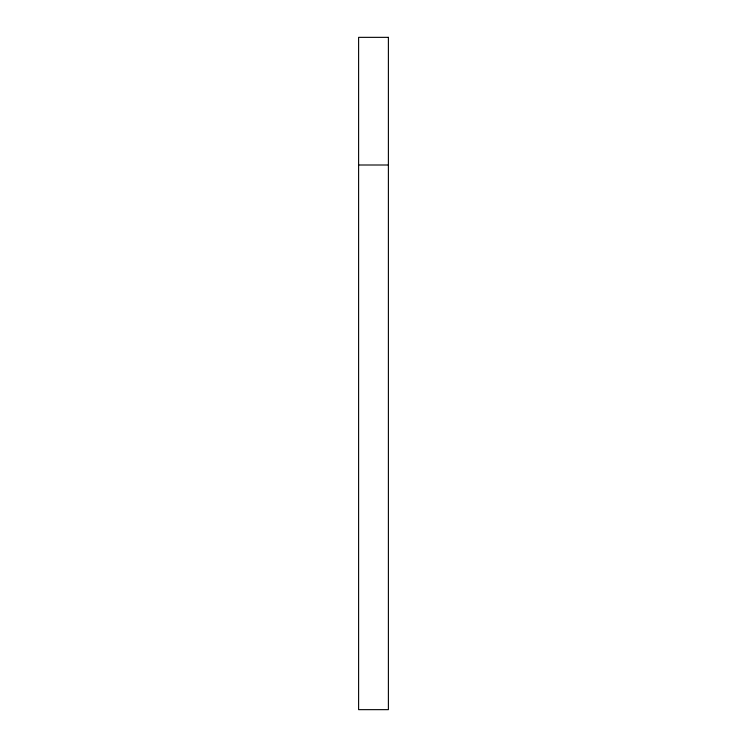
<?xml version="1.0" encoding="UTF-8"?>
<svg xmlns="http://www.w3.org/2000/svg" width="747" height="747" viewBox="0 0 747 747"><rect width="100%" height="100%" fill="white"/><g stroke="black" fill="none" stroke-linecap="round" stroke-linejoin="round"><path stroke-width="1.12" d="M358.607 165.003L388.393 165.003M388.393 37.35L358.607 37.35L358.607 709.65L388.393 709.65L388.393 37.35"/></g></svg>
